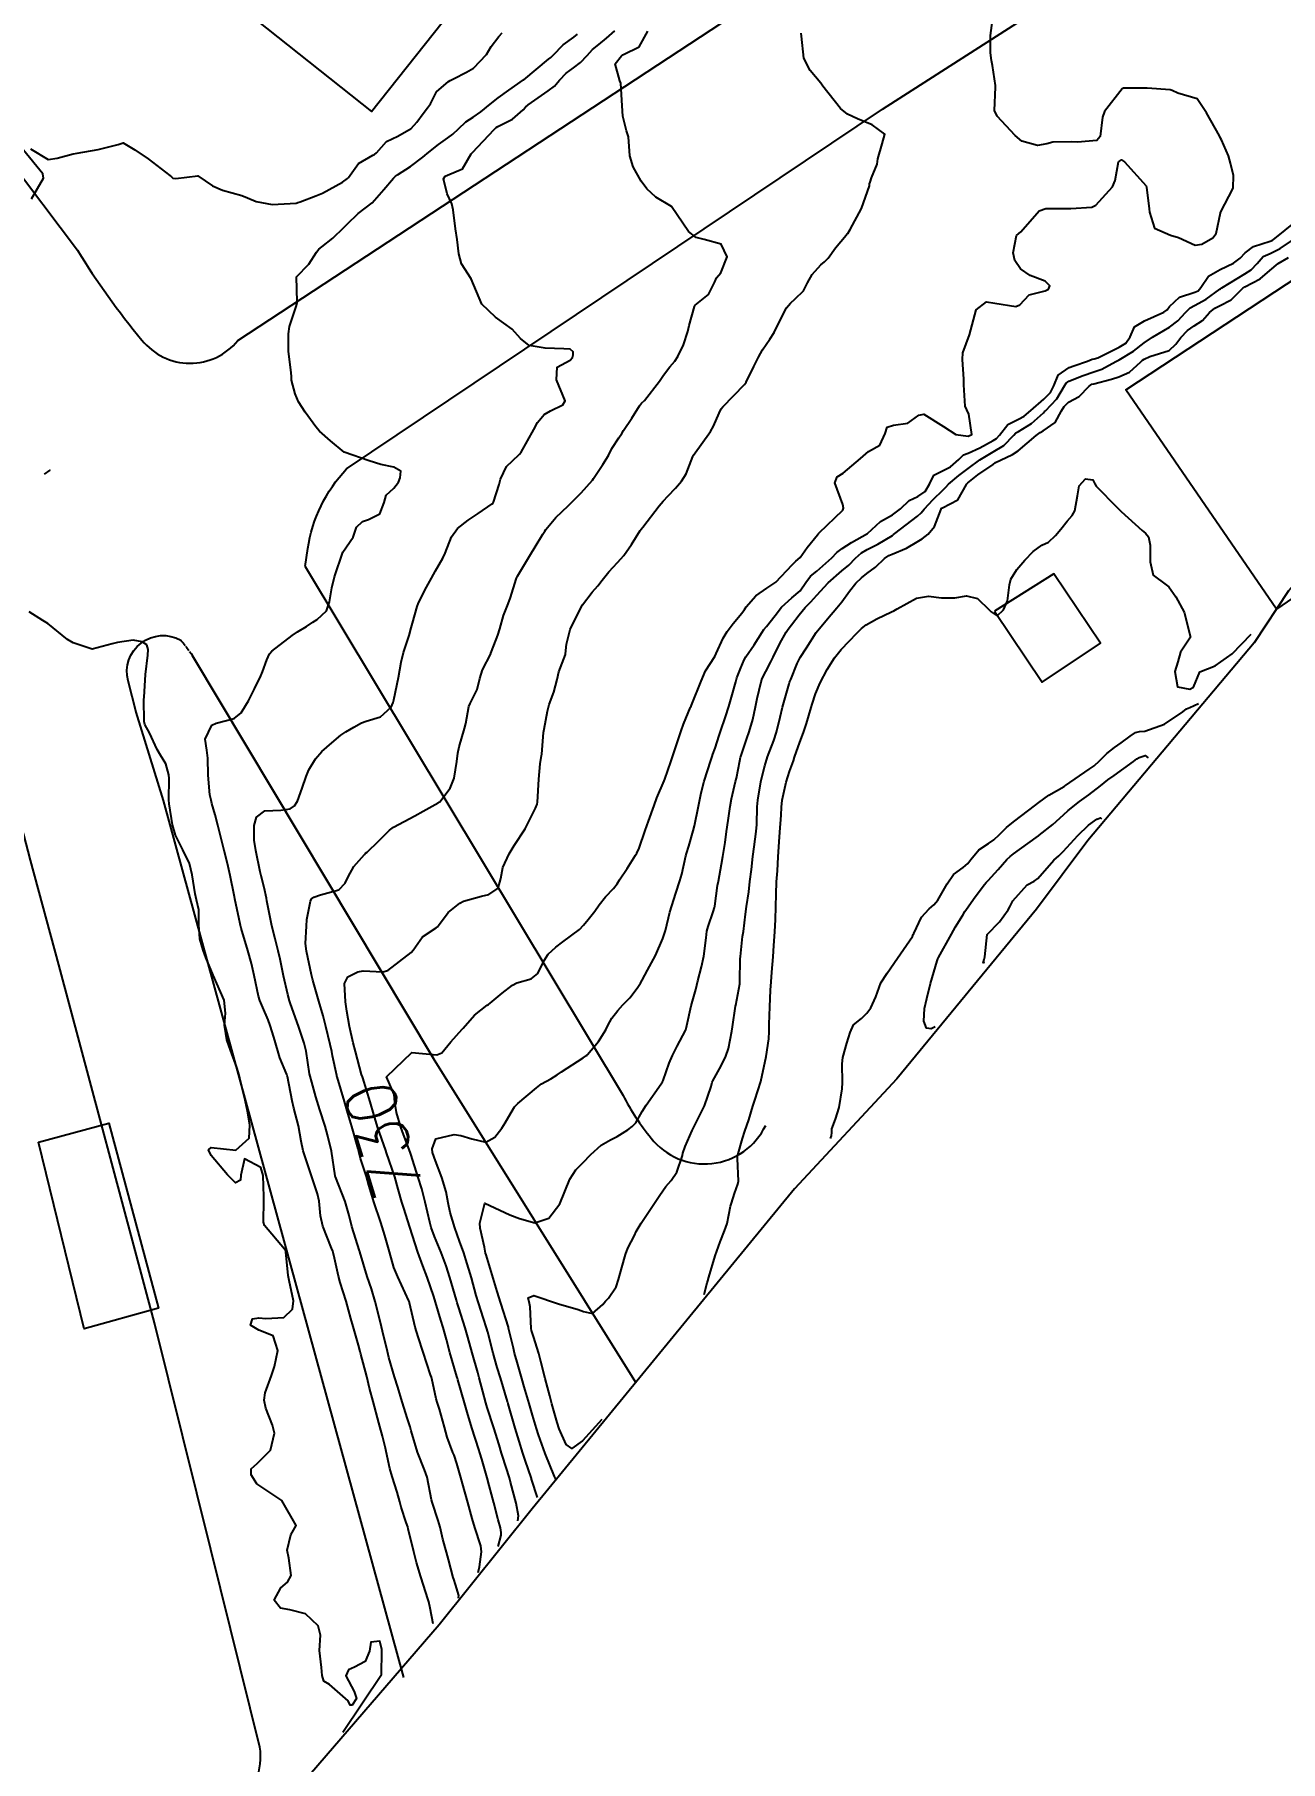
# Model space of a CAD drawing. Header units: metres. Extents: x 307586 to 320046, y 7427249 to 7434250.
# Drawn here: x 313556.4 to 313656.2, y 7432364.5 to 7432502.9 of the extents above; entities that cross this region are included whole.
import ezdxf
from ezdxf.enums import TextEntityAlignment as Align

# ---------------------------------------------------------------- set-up
doc = ezdxf.new("R2010")
doc.units = ezdxf.units.M
doc.header["$MEASUREMENT"] = 0
for name, color, linetype in [('Area', 45, 'Continuous'), ('Cotas', 45, 'Continuous'), ('Curvas de Nivel 1m', 11, 'Continuous'), ('Curvas de Nivel 5m', 15, 'Continuous'), ('Edificações', 30, 'Continuous'), ('Vias Primárias', 230, 'Continuous'), ('Vias Secundárias', 230, 'Continuous')]:
    doc.layers.add(name, color=color, linetype=linetype)
doc.styles.add('Style-STANDARD', font='STANDARD.shx')

msp = doc.modelspace()

# ---------------------------------------------------------------- linework, layer by layer
at = {"layer": 'Area'}
msp.add_polyline3d([(313699.76, 7432508.42, 734.98), (313694.4, 7432501.81, 735.15), (313690.44, 7432498.05, 735.05), (313680.5, 7432485.41, 734.99), (313677.87, 7432482.11, 735.05), (313674.61, 7432478.47, 735.03), (313668.65, 7432471.43, 741.48), (313656.89, 7432458.32, 734.99), (313654.13, 7432454.14, 734.56), (313640.82, 7432438.3, 736.44), (313636.68, 7432432.8, 737.27), (313625.51, 7432419.22, 736.06), (313617.3, 7432410.41, 735.42), (313596.28, 7432384.78, 730.41), (313588.82, 7432375.49, 726.46), (313576.09, 7432360.73, 725.92)], dxfattribs=at)
at = {"layer": 'Curvas de Nivel 1m', "flags": 128}
for points, elevation in [([(313595.13, 7432383.83), (313595.18, 7432384.22), (313595, 7432385.24), (313594.55, 7432386.92), (313594.46, 7432387.25), (313594.41, 7432387.42), (313594.24, 7432387.93), (313593.82, 7432389.25), (313593.62, 7432389.9), (313593.19, 7432391.26), (313592.67, 7432392.89), (313592.56, 7432393.27), (313592.31, 7432394.18), (313592.02, 7432395.27), (313591.91, 7432395.7), (313591.46, 7432397.28), (313591.13, 7432398.52), (313590.91, 7432399.28), (313590.39, 7432400.89), (313590.29, 7432401.19), (313590.26, 7432401.29), (313590.2, 7432401.49), (313589.68, 7432403.3), (313589.38, 7432404.25), (313588.99, 7432405.31), (313588.46, 7432406.59), (313588.19, 7432407.32), (313588.07, 7432407.73), (313587.7, 7432409.33), (313587.42, 7432410.41), (313587.15, 7432411.33), (313586.54, 7432413.18), (313586.49, 7432413.34), (313585.96, 7432414.75), (313585.76, 7432415.35), (313585.41, 7432416.53), (313585.28, 7432417.36), (313585.21, 7432417.97), (313584.61, 7432419.37), (313586.63, 7432421.34), (313588.63, 7432421.14), (313589.03, 7432421.31), (313589.77, 7432422.18), (313590.66, 7432423.19), (313590.71, 7432423.24), (313590.74, 7432423.29), (313591.65, 7432424.31), (313592.68, 7432425.11), (313592.78, 7432425.17), (313592.91, 7432425.27), (313593.88, 7432426.07), (313594.71, 7432426.73), (313595.05, 7432426.9), (313596.19, 7432427.23), (313596.72, 7432427.65), (313597.23, 7432428.71), (313597.56, 7432429.21), (313598.17, 7432429.77), (313598.74, 7432430.19), (313600.07, 7432431.18), (313600.4, 7432431.53), (313600.77, 7432431.99), (313601.29, 7432432.65), (313601.64, 7432433.16), (313602.16, 7432433.79), (313602.8, 7432434.47), (313603.09, 7432434.85), (313603.28, 7432435.15), (313603.88, 7432436.08), (313604.56, 7432437.13), (313604.66, 7432437.3), (313604.84, 7432437.71), (313605.34, 7432439.12), (313605.6, 7432439.86), (313606.04, 7432441.11), (313606.26, 7432441.73), (313606.85, 7432443.1), (313606.9, 7432443.23), (313607.4, 7432444.62), (313607.56, 7432445.09), (313607.89, 7432446.14), (313608.21, 7432447.09), (313608.4, 7432447.64), (313608.97, 7432448.98), (313609.01, 7432449.08), (313609.04, 7432449.14), (313609.82, 7432451.07), (313610.17, 7432451.89), (313610.91, 7432453.05), (313611.03, 7432453.29), (313611.57, 7432454.51), (313611.91, 7432455.04), (313612.39, 7432455.7), (313613.07, 7432456.53), (313613.28, 7432456.82), (313613.43, 7432457.03), (313614.2, 7432457.9), (313615.09, 7432458.52), (313615.81, 7432459), (313617.11, 7432460.39), (313617.41, 7432460.68), (313617.75, 7432460.97), (313618.31, 7432461.78), (313619.14, 7432462.8), (313619.21, 7432462.89), (313619.27, 7432462.96), (313621.16, 7432464.78), (313621.22, 7432464.94), (313621.17, 7432465.22), (313620.54, 7432466.95), (313620.71, 7432467.43), (313621.2, 7432467.73), (313622.59, 7432468.92), (313623.22, 7432469.47), (313624.14, 7432469.98), (313624.57, 7432470.9), (313624.72, 7432471.41), (313625.24, 7432471.58), (313626.37, 7432471.75), (313627.26, 7432472.38), (313627.66, 7432472.45), (313629.24, 7432471.48), (313630.24, 7432470.83), (313631.23, 7432470.69), (313631.5, 7432470.82), (313631.26, 7432472.45), (313631.1, 7432472.82), (313630.98, 7432473.11), (313630.86, 7432474.82), (313630.86, 7432475.26), (313630.77, 7432476.83), (313630.78, 7432477.36), (313631.33, 7432478.82), (313631.86, 7432480.81), (313632.69, 7432481.47), (313633.36, 7432481.35), (313635.04, 7432481.09), (313635.36, 7432481.22), (313636.11, 7432482.02), (313637.38, 7432482.35), (313637.65, 7432482.47), (313637.75, 7432482.74), (313637.39, 7432483.12), (313636.19, 7432483.56), (313635.4, 7432484.09), (313634.95, 7432484.77), (313634.81, 7432485.38), (313635.09, 7432486.77), (313635.28, 7432486.93), (313635.44, 7432487.07), (313636.9, 7432488.75), (313637.45, 7432488.94), (313639.24, 7432488.93), (313639.45, 7432488.93), (313641.13, 7432489.03), (313641.46, 7432489.19), (313642.79, 7432490.68), (313642.99, 7432491.17), (313643.26, 7432492.67), (313643.5, 7432492.83), (313643.74, 7432492.67), (313645.47, 7432490.76), (313645.52, 7432490.65), (313645.72, 7432488.91), (313645.75, 7432488.65), (313646.16, 7432487.36), (313647.43, 7432486.79), (313648.06, 7432486.61), (313649.42, 7432485.99), (313649.94, 7432486.08), (313650.83, 7432486.59), (313651.08, 7432486.94), (313651.44, 7432488.58), (313651.45, 7432488.62), (313652.45, 7432490.57), (313652.49, 7432491.57), (313652.24, 7432492.57), (313652.08, 7432493.14), (313651.52, 7432494.42), (313651.44, 7432494.58), (313651.35, 7432494.76), (313650.32, 7432496.59), (313649.56, 7432497.71), (313648.02, 7432498.17), (313647.57, 7432498.39), (313647.4, 7432498.45), (313645.57, 7432498.58), (313643.66, 7432498.58), (313643.57, 7432498.53), (313642.15, 7432496.69), (313641.99, 7432496.25), (313641.8, 7432494.7), (313641.52, 7432494.38), (313639.98, 7432494.25), (313639.52, 7432494.28), (313638.01, 7432494.24), (313637.52, 7432494.12), (313636.76, 7432493.99), (313635.52, 7432494.33), (313634.99, 7432494.78), (313633.55, 7432496.32), (313633.34, 7432496.79), (313633.41, 7432498.64), (313633.42, 7432498.79), (313633.17, 7432500.38), (313633.09, 7432500.8), (313633, 7432501.41), (313633.01, 7432502.8), (313633.23, 7432504.38)], 731), ([(313556.07, 7432493.72), (313557.49, 7432492.85), (313558.21, 7432492.97), (313559.5, 7432493.3), (313559.81, 7432493.36), (313561.5, 7432493.65), (313563.09, 7432494.05), (313563.51, 7432494.19), (313564.42, 7432493.62), (313565.49, 7432492.9), (313567.25, 7432491.58), (313567.36, 7432491.47), (313567.47, 7432491.36), (313567.71, 7432491.34), (313569.47, 7432491.56), (313570.66, 7432490.74), (313571.46, 7432490.39), (313573, 7432489.97), (313573.46, 7432489.8), (313574.16, 7432489.5), (313575.45, 7432489.25), (313577.36, 7432489.37), (313577.45, 7432489.4), (313577.5, 7432489.41), (313577.67, 7432489.46), (313578.95, 7432489.95), (313579.46, 7432490.15), (313581.08, 7432491.03), (313581.47, 7432491.34), (313581.51, 7432491.37), (313581.55, 7432491.41), (313582.36, 7432492.54), (313583.5, 7432493.2), (313583.63, 7432493.26), (313583.79, 7432493.39), (313584.59, 7432494.3), (313585.52, 7432494.72), (313586.59, 7432495.35), (313587.02, 7432495.86), (313587.54, 7432496.55), (313587.9, 7432496.99), (313588.14, 7432497.33), (313588.62, 7432498.27), (313589.57, 7432499.11), (313589.71, 7432499.18), (313589.96, 7432499.32), (313591.02, 7432499.86), (313591.58, 7432500.17), (313592.62, 7432501.28), (313592.98, 7432501.9), (313593.61, 7432502.7), (313593.87, 7432503.01)], 726), ([(313588.35, 7432375.58), (313588.11, 7432376.81), (313588, 7432377.32), (313587.95, 7432377.49), (313587.35, 7432379.33), (313587.01, 7432380.47), (313586.78, 7432381.33), (313586.34, 7432383.18), (313586.3, 7432383.34), (313586.19, 7432383.69), (313585.77, 7432384.92), (313585.66, 7432385.35), (313585.45, 7432386.12), (313585.06, 7432387.36), (313584.88, 7432388), (313584.58, 7432389.37), (313584.52, 7432389.63), (313584.27, 7432390.61), (313584.07, 7432391.37), (313583.99, 7432391.66), (313583.52, 7432393.38), (313583.25, 7432394.45), (313583.02, 7432395.38), (313582.55, 7432397.18), (313582.5, 7432397.39), (313582.36, 7432397.89), (313581.92, 7432399.39), (313581.75, 7432400.02), (313581.37, 7432401.4), (313580.9, 7432402.92), (313580.76, 7432403.41), (313580.44, 7432404.86), (313580.33, 7432405.3), (313580.3, 7432405.41), (313580.2, 7432405.66), (313579.49, 7432407.42), (313579.31, 7432408.25), (313579.2, 7432409.43), (313579.07, 7432410.01), (313578.6, 7432411.44), (313578.52, 7432411.68), (313577.93, 7432413.45), (313577.77, 7432414.23), (313577.56, 7432415.45), (313577.18, 7432416.86), (313577.03, 7432417.46), (313576.66, 7432419.41), (313576.65, 7432419.46), (313576.61, 7432419.56), (313576.06, 7432420.9), (313575.88, 7432421.47), (313575.58, 7432422.55), (313575.29, 7432423.48), (313575.12, 7432423.94), (313574.68, 7432424.94), (313574.45, 7432425.49), (313574.35, 7432425.83), (313573.99, 7432427.5), (313573.77, 7432428.45), (313573.5, 7432429.5), (313572.96, 7432431.3), (313572.9, 7432431.51), (313572.76, 7432432.14), (313572.47, 7432433.51), (313572.38, 7432433.92), (313572.06, 7432435.52), (313571.86, 7432436.48), (313571.59, 7432437.52), (313571.16, 7432439.22), (313571.08, 7432439.53), (313570.86, 7432440.38), (313570.6, 7432441.27), (313570.54, 7432441.54), (313570.45, 7432441.97), (313570.3, 7432443.54), (313570.28, 7432444.9), (313570.19, 7432445.54), (313570.06, 7432446.42), (313570.6, 7432447.54), (313570.95, 7432447.71), (313572.38, 7432448.09), (313572.96, 7432448.54), (313573.34, 7432449.14), (313573.53, 7432449.5), (313574.02, 7432450.46), (313574.54, 7432451.49), (313574.67, 7432451.82), (313575.01, 7432452.78), (313575.23, 7432453.27), (313575.4, 7432453.48), (313577.04, 7432454.74), (313577.47, 7432455.02), (313578.18, 7432455.45), (313578.69, 7432455.8), (313579.05, 7432456.02), (313579.78, 7432456.72), (313580.02, 7432457.43), (313580.22, 7432458.56), (313580.43, 7432459.42), (313581.11, 7432461.41), (313581.92, 7432462.61), (313582.21, 7432463.4), (313582.67, 7432463.87), (313583.15, 7432464.02), (313584.06, 7432464.47), (313584.42, 7432465.38), (313584.58, 7432465.97), (313585.18, 7432466.54), (313585.56, 7432467), (313585.7, 7432467.36), (313585.74, 7432467.9), (313585.2, 7432468.22), (313584.16, 7432468.42), (313583.21, 7432468.71), (313581.21, 7432469.41), (313580.11, 7432470.32), (313579.23, 7432471.09), (313578.93, 7432471.44), (313578.09, 7432472.61), (313577.55, 7432473.46), (313577.27, 7432474.1), (313577, 7432475.18), (313576.98, 7432475.46), (313576.95, 7432475.81), (313576.74, 7432477.47), (313576.75, 7432478.89), (313576.84, 7432479.47), (313577.35, 7432481.08), (313577.44, 7432481.37), (313577.45, 7432481.46), (313577.38, 7432483.46), (313578.38, 7432484.47), (313578.98, 7432485.44), (313579.17, 7432485.67), (313579.41, 7432485.86), (313580.29, 7432486.56), (313581.18, 7432487.41), (313581.44, 7432487.67), (313582.33, 7432488.52), (313583.45, 7432489.39), (313584.39, 7432490.46), (313585.17, 7432491.37), (313585.32, 7432491.52), (313585.48, 7432491.62), (313586.53, 7432492.31), (313587.5, 7432493.04), (313587.67, 7432493.17), (313587.86, 7432493.34), (313588.77, 7432494.07), (313589.52, 7432494.6), (313589.93, 7432494.9), (313590.36, 7432495.31), (313590.96, 7432495.87), (313591.54, 7432496.25), (313592.16, 7432496.67), (313592.92, 7432497.28), (313593.56, 7432497.8), (313594.4, 7432498.42), (313595.57, 7432499.23), (313595.6, 7432499.25), (313597.59, 7432500.9), (313597.77, 7432501.04), (313597.95, 7432501.22), (313598.77, 7432502.04), (313599.61, 7432502.66), (313599.92, 7432502.9)], 727), ([(313590.36, 7432377.62), (313590.38, 7432377.68), (313590.39, 7432377.83), (313590.13, 7432378.72), (313589.99, 7432379.15), (313589.95, 7432379.29), (313589.58, 7432380.73), (313589.41, 7432381.3), (313589.12, 7432382.35), (313588.89, 7432383.31), (313588.73, 7432383.85), (313588.25, 7432385.32), (313588.21, 7432385.49), (313587.85, 7432387.32), (313587.66, 7432387.9), (313587.09, 7432389.33), (313586.58, 7432391.02), (313586.5, 7432391.34), (313586.28, 7432392), (313585.86, 7432393.35), (313585.5, 7432394.53), (313585.25, 7432395.36), (313584.8, 7432396.91), (313584.68, 7432397.37), (313584.62, 7432397.63), (313584.37, 7432398.67), (313584.2, 7432399.37), (313584.15, 7432399.59), (313583.7, 7432401.38), (313583.39, 7432402.4), (313583.06, 7432403.38), (313582.47, 7432405.36), (313582.46, 7432405.39), (313582.44, 7432405.45), (313581.83, 7432407.4), (313581.6, 7432408.28), (313581.29, 7432409.4), (313580.51, 7432411.37), (313580.5, 7432411.4), (313580.49, 7432411.44), (313580.2, 7432413.42), (313579.87, 7432414.73), (313579.68, 7432415.42), (313579.27, 7432416.74), (313579.04, 7432417.43), (313578.93, 7432417.77), (313578.61, 7432418.95), (313578.48, 7432419.44), (313578.44, 7432419.62), (313578.16, 7432421.44), (313578, 7432422.09), (313577.55, 7432423.45), (313576.91, 7432425.22), (313576.83, 7432425.46), (313576.69, 7432425.98), (313576.35, 7432427.47), (313576.07, 7432428.81), (313575.93, 7432429.47), (313575.69, 7432430.43), (313575.4, 7432431.48), (313575.06, 7432433.21), (313575.02, 7432433.49), (313574.99, 7432433.69), (313574.79, 7432434.55), (313574.57, 7432435.49), (313574.49, 7432435.81), (313574.13, 7432437.5), (313573.99, 7432438.35), (313574, 7432439.5), (313574.18, 7432440.18), (313574.86, 7432440.69), (313576.12, 7432440.73), (313576.87, 7432440.86), (313577.24, 7432441.09), (313577.47, 7432441.45), (313577.83, 7432442.51), (313578.16, 7432443.45), (313578.39, 7432443.96), (313578.92, 7432444.84), (313579.41, 7432445.43), (313580.21, 7432446.14), (313580.94, 7432446.76), (313581.33, 7432447.02), (313581.97, 7432447.4), (313582.61, 7432447.74), (313582.96, 7432447.86), (313584.13, 7432448.21), (313584.97, 7432448.98), (313585.13, 7432449.37), (313585.19, 7432449.59), (313585.55, 7432451.36), (313585.78, 7432452.59), (313585.97, 7432453.36), (313586.41, 7432454.73), (313586.59, 7432455.35), (313586.68, 7432455.71), (313587.07, 7432457.06), (313587.14, 7432457.28), (313587.16, 7432457.34), (313587.82, 7432458.6), (313588.2, 7432459.33), (313588.52, 7432459.9), (313589.11, 7432460.93), (313589.29, 7432461.32), (313589.81, 7432462.63), (313590.29, 7432463.3), (313591.15, 7432463.98), (313591.94, 7432464.49), (313593.08, 7432465.27), (313593.12, 7432465.31), (313593.17, 7432465.42), (313593.62, 7432466.83), (313593.75, 7432467.26), (313594.21, 7432468.26), (313595.21, 7432469.2), (313595.26, 7432469.25), (313595.39, 7432469.42), (313596.42, 7432471.23), (313596.69, 7432471.78), (313597.25, 7432472.42), (313597.74, 7432472.74), (313598.72, 7432473.21), (313598.93, 7432473.54), (313598.22, 7432475.21), (313598.29, 7432476.22), (313599.31, 7432476.78), (313599.52, 7432476.99), (313599.57, 7432477.2), (313599.56, 7432477.45), (313599.32, 7432477.66), (313598.82, 7432477.7), (313597.32, 7432477.75), (313596.03, 7432477.95), (313595.33, 7432478.51), (313594.66, 7432479.26), (313593.34, 7432480.22), (313592.23, 7432481.28), (313591.38, 7432483.29), (313590.6, 7432484.51), (313590.39, 7432485.31), (313590.27, 7432486.46), (313590.13, 7432487.31), (313589.94, 7432488.83), (313589.85, 7432489.32), (313589.46, 7432490.11), (313589.17, 7432491.32), (313589.29, 7432491.51), (313589.48, 7432491.6), (313590.69, 7432492.1), (313591.38, 7432493.3), (313591.44, 7432493.37), (313591.5, 7432493.43), (313593.24, 7432495.27), (313593.39, 7432495.41), (313593.53, 7432495.49), (313594.7, 7432496.09), (313595.55, 7432496.84), (313595.74, 7432497.06), (313595.95, 7432497.24), (313597.56, 7432498.35), (313598.06, 7432498.72), (313598.46, 7432499.21), (313599, 7432499.78), (313599.58, 7432500.21), (313600.15, 7432500.63), (313600.68, 7432501.19), (313601.12, 7432501.66), (313601.61, 7432502.08), (313602.22, 7432502.57), (313602.91, 7432503.16)], 728), ([(313591.95, 7432379.69), (313592.06, 7432380.14), (313592.22, 7432381.34), (313592.16, 7432381.81), (313591.67, 7432383.28), (313591.46, 7432384.01), (313591.12, 7432385.28), (313590.7, 7432386.81), (313590.57, 7432387.29), (313590.24, 7432388.41), (313590.02, 7432389.07), (313589.93, 7432389.29), (313589.47, 7432390.51), (313589.25, 7432391.31), (313588.86, 7432392.75), (313588.67, 7432393.31), (313588.59, 7432393.6), (313588.32, 7432394.84), (313588.2, 7432395.32), (313588.14, 7432395.51), (313587.54, 7432397.33), (313587.14, 7432398.56), (313586.91, 7432399.33), (313586.45, 7432401.28), (313586.44, 7432401.34), (313586.39, 7432401.45), (313585.5, 7432403.35), (313585.19, 7432404.12), (313584.83, 7432405.36), (313584.46, 7432406.68), (313584.25, 7432407.37), (313584.14, 7432407.71), (313583.59, 7432409.38), (313583.19, 7432410.7), (313582.99, 7432411.39), (313582.53, 7432412.85), (313582.38, 7432413.39), (313582.32, 7432413.62), (313581.83, 7432415.4), (313581.51, 7432416.46), (313581.23, 7432417.4), (313580.64, 7432419.38), (313580.63, 7432419.41), (313580.61, 7432419.5), (313580.28, 7432421.06), (313580.21, 7432421.42), (313580.09, 7432421.97), (313579.74, 7432423.42), (313579.52, 7432424.27), (313579.17, 7432425.43), (313578.71, 7432427.12), (313578.63, 7432427.44), (313578.6, 7432427.56), (313578.18, 7432429.45), (313578.12, 7432430.06), (313578.18, 7432431.45), (313578.23, 7432431.98), (313578.51, 7432433.44), (313578.59, 7432433.64), (313578.79, 7432433.78), (313579.32, 7432433.96), (313580.79, 7432434.35), (313581.3, 7432434.9), (313581.53, 7432435.4), (313581.99, 7432436.22), (313582.83, 7432437.19), (313582.93, 7432437.29), (313583.05, 7432437.39), (313583.95, 7432438.27), (313584.85, 7432439.13), (313585.17, 7432439.37), (313586.86, 7432440.29), (313587.55, 7432440.65), (313588.73, 7432441.32), (313588.82, 7432441.38), (313588.87, 7432441.42), (313589.7, 7432442.5), (313590.03, 7432443.3), (313590.24, 7432444.63), (313590.31, 7432445.3), (313590.42, 7432445.81), (313590.86, 7432447.29), (313590.96, 7432447.69), (313591.21, 7432449.05), (313591.3, 7432449.29), (313591.86, 7432450.41), (313592.09, 7432451.28), (313592.29, 7432451.99), (313592.95, 7432453.27), (313592.97, 7432453.32), (313593.02, 7432453.44), (313593.53, 7432454.77), (313593.69, 7432455.26), (313593.99, 7432456.33), (313594.35, 7432457.26), (313594.55, 7432457.78), (313594.98, 7432459.25), (313595.01, 7432459.33), (313595.1, 7432459.49), (313596.15, 7432461.23), (313596.52, 7432461.83), (313597.14, 7432462.84), (313597.28, 7432463.08), (313597.38, 7432463.22), (313598.17, 7432464.19), (313599.16, 7432465.12), (313599.25, 7432465.2), (313600.19, 7432466.17), (313601.1, 7432467.17), (313601.19, 7432467.3), (313601.93, 7432468.44), (313602.38, 7432469.16), (313602.67, 7432469.7), (313603.23, 7432470.56), (313603.46, 7432470.92), (313603.6, 7432471.15), (313604.25, 7432472.14), (313604.87, 7432473.13), (313605.05, 7432473.34), (313605.27, 7432473.55), (313606.49, 7432475.11), (313606.8, 7432475.59), (313607.3, 7432476.24), (313607.7, 7432476.7), (313607.95, 7432477.09), (313608.39, 7432478.02), (313608.75, 7432479.09), (313608.86, 7432479.56), (313609.28, 7432481.08), (313609.3, 7432481.13), (313609.35, 7432481.18), (313610.4, 7432482.04), (313610.91, 7432483.06), (313611.06, 7432483.39), (313611.39, 7432483.77), (313611.91, 7432485.05), (313611.42, 7432486.08), (313610.06, 7432486.44), (313609.43, 7432486.61), (313608.81, 7432487.09), (313607.45, 7432489.1), (313606.18, 7432489.84), (313605.47, 7432490.5), (313605.02, 7432491.13), (313604.36, 7432492.27), (313604.11, 7432493.14), (313603.99, 7432494.67), (313603.84, 7432495.15), (313603.54, 7432496.34), (313603.49, 7432497.15), (313603.38, 7432498.96), (313603.31, 7432499.15), (313602.94, 7432500.52), (313603.43, 7432501.15), (313603.51, 7432501.23), (313603.59, 7432501.27), (313604.85, 7432501.89), (313605.54, 7432503.13)], 729), ([(313556.15, 7432489.72), (313557.12, 7432491.36), (313557.07, 7432491.71), (313555.5, 7432493.61)], 726), ([(313596.69, 7432385.69), (313596.23, 7432387.16), (313596.21, 7432387.22), (313595.71, 7432388.69), (313595.53, 7432389.23), (313595.23, 7432390.2), (313594.92, 7432391.24), (313594.35, 7432393.2), (313594.34, 7432393.25), (313594.33, 7432393.27), (313594.3, 7432393.37), (313593.73, 7432395.26), (313593.48, 7432396.11), (313593.16, 7432397.26), (313592.72, 7432398.92), (313592.62, 7432399.27), (313592.38, 7432400.02), (313591.98, 7432401.27), (313591.8, 7432401.88), (313591.4, 7432403.28), (313590.96, 7432404.76), (313590.79, 7432405.29), (313590.46, 7432406.22), (313590.07, 7432407.3), (313589.71, 7432408.52), (313589.54, 7432409.3), (313589.37, 7432410.17), (313589.03, 7432411.31), (313588.53, 7432412.64), (313588.3, 7432413.32), (313588.25, 7432413.62), (313588.55, 7432414.42), (313590.02, 7432414.76), (313590.56, 7432414.69), (313591.43, 7432414.41), (313592.55, 7432414.14), (313593.27, 7432414.55), (313593.84, 7432415.26), (313594.12, 7432415.71), (313594.58, 7432416.52), (313594.87, 7432416.97), (313595.13, 7432417.24), (313596.61, 7432418.51), (313597.02, 7432418.81), (313597.76, 7432419.21), (313598.29, 7432419.53), (313598.62, 7432419.77), (313600.36, 7432420.9), (313600.63, 7432421.09), (313600.67, 7432421.13), (313600.71, 7432421.17), (313601.6, 7432422.21), (313602.17, 7432423.15), (313602.33, 7432423.49), (313602.67, 7432424.09), (313603.14, 7432424.69), (313603.55, 7432425.14), (313604.11, 7432425.72), (313604.7, 7432426.49), (313604.95, 7432426.88), (313605.08, 7432427.12), (313605.53, 7432427.93), (313606.16, 7432429.11), (313606.75, 7432430.46), (313606.91, 7432430.94), (313606.95, 7432431.1), (313607.31, 7432432.56), (313607.47, 7432433.09), (313607.8, 7432434.08), (313608.12, 7432435.09), (313608.27, 7432435.62), (313608.6, 7432437.08), (313608.64, 7432437.27), (313608.84, 7432437.87), (313609.18, 7432439.08), (313609.28, 7432439.49), (313609.61, 7432441.07), (313609.83, 7432442.13), (313610.07, 7432443.06), (313610.59, 7432444.73), (313610.7, 7432445.05), (313610.76, 7432445.22), (313610.93, 7432445.71), (313611.27, 7432446.73), (313611.37, 7432447.05), (313611.78, 7432448.23), (313612.03, 7432449.04), (313612.24, 7432449.78), (313612.59, 7432451.03), (313612.69, 7432451.34), (313613.01, 7432452.13), (313613.27, 7432452.78), (313613.4, 7432453.03), (313614.06, 7432453.99), (313614.7, 7432455.01), (313614.84, 7432455.22), (313615.05, 7432455.46), (313615.74, 7432456.33), (313616.27, 7432456.99), (313617.08, 7432457.75), (313617.74, 7432458.32), (313618.22, 7432458.97), (313618.58, 7432459.48), (313619.1, 7432459.88), (313620.29, 7432460.94), (313620.68, 7432461.38), (313621.12, 7432461.71), (313621.88, 7432462.18), (313623.14, 7432462.9), (313624.18, 7432463.87), (313625.16, 7432464.39), (313625.8, 7432464.88), (313626.5, 7432465.54), (313627.18, 7432465.87), (313627.77, 7432466.27), (313628.12, 7432466.85), (313628.47, 7432467.58), (313629.2, 7432467.94), (313629.81, 7432468.23), (313630.48, 7432468.83), (313630.84, 7432469.2), (313631.22, 7432469.34), (313632.16, 7432469.75), (313633.23, 7432470.36), (313633.49, 7432470.52), (313633.72, 7432470.79), (313634.4, 7432471.62), (313635.25, 7432472.06), (313635.71, 7432472.31), (313636.24, 7432472.76), (313637.27, 7432473.66), (313637.82, 7432474.2), (313638.08, 7432474.73), (313638.43, 7432475.59), (313639.31, 7432476.21), (313639.69, 7432476.34), (313640.77, 7432476.71), (313641.15, 7432476.86), (313641.31, 7432476.9), (313641.6, 7432476.98), (313643.32, 7432477.82), (313643.85, 7432478.15), (313644.21, 7432478.66), (313644.54, 7432479.46), (313645.35, 7432479.94), (313646.89, 7432480.63), (313647.16, 7432480.82), (313647.36, 7432481.09), (313648.16, 7432481.82), (313649.38, 7432482.23), (313649.64, 7432482.34), (313649.87, 7432482.6), (313650.48, 7432483.5), (313651.4, 7432484.04), (313652.48, 7432484.56), (313653.01, 7432484.95), (313653.42, 7432485.37), (313654.09, 7432485.88), (313655.43, 7432486.32), (313655.58, 7432486.38), (313655.79, 7432486.52), (313657.45, 7432487.86)], 732), ([(313598.16, 7432387.13), (313598.14, 7432387.2), (313598.07, 7432387.37), (313597.33, 7432389.21), (313596.77, 7432390.71), (313596.61, 7432391.22), (313596.29, 7432392.29), (313596.03, 7432393.22), (313595.64, 7432394.55), (313595.44, 7432395.23), (313595.06, 7432396.52), (313594.87, 7432397.24), (313594.77, 7432397.65), (313594.39, 7432399.25), (313594.39, 7432399.27), (313594.37, 7432399.32), (313593.76, 7432401.26), (313593.47, 7432402.19), (313593.14, 7432403.26), (313592.58, 7432405.13), (313592.54, 7432405.27), (313592.45, 7432405.73), (313592.11, 7432407.27), (313592.08, 7432407.67), (313592.49, 7432409.27), (313594.48, 7432408.33), (313595.27, 7432408.03), (313596.48, 7432407.7), (313597.62, 7432408.07), (313598.49, 7432409.2), (313599.29, 7432411.19), (313599.77, 7432411.93), (313600.54, 7432412.72), (313600.76, 7432412.94), (313600.98, 7432413.17), (313601.8, 7432413.91), (313602.55, 7432414.33), (313603.09, 7432414.61), (313603.94, 7432415.14), (313604.3, 7432415.4), (313604.57, 7432415.71), (313605.1, 7432416.61), (313605.41, 7432417.12), (313606.61, 7432418.83), (313606.72, 7432418.99), (313606.78, 7432419.1), (313607.25, 7432420.47), (313607.52, 7432421.09), (313607.9, 7432421.84), (313608.56, 7432423.08), (313608.59, 7432423.15), (313608.67, 7432423.5), (313609.03, 7432425.07), (313609.38, 7432426.39), (313609.56, 7432427.07), (313609.84, 7432428.18), (313610.03, 7432429.06), (313610.21, 7432430.52), (313610.28, 7432431.06), (313610.38, 7432431.43), (313610.78, 7432432.6), (313610.89, 7432432.94), (313610.91, 7432433.05), (313611.14, 7432434.7), (313611.2, 7432435.05), (313611.45, 7432436.42), (313611.56, 7432437.04), (313611.75, 7432438.14), (313611.86, 7432439.04), (313611.98, 7432439.92), (313612.14, 7432441.04), (313612.26, 7432441.66), (313612.57, 7432443.03), (313612.64, 7432443.3), (313612.92, 7432444.69), (313612.97, 7432444.98), (313612.99, 7432445.03), (313613.49, 7432446.48), (313613.67, 7432447.02), (313613.97, 7432448.01), (313614.18, 7432449.02), (313614.32, 7432449.68), (313614.62, 7432451.01), (313614.72, 7432451.29), (313615.01, 7432451.85), (313615.41, 7432452.61), (313615.6, 7432453), (313616.13, 7432454.09), (313616.64, 7432454.99), (313616.79, 7432455.24), (313617.05, 7432455.59), (313617.66, 7432456.38), (313618.16, 7432456.97), (313618.61, 7432457.43), (313619.08, 7432457.95), (313619.99, 7432458.95), (313621.1, 7432459.91), (313621.66, 7432460.37), (313622.19, 7432460.92), (313622.67, 7432461.36), (313623.12, 7432461.62), (313623.98, 7432462.05), (313625.14, 7432462.75), (313625.22, 7432462.81), (313625.33, 7432462.89), (313627.16, 7432464.3), (313627.45, 7432464.57), (313627.69, 7432464.85), (313628.4, 7432465.62), (313629.19, 7432466.37), (313629.42, 7432466.6), (313629.65, 7432466.84), (313630.47, 7432467.55), (313631.21, 7432468.1), (313632.14, 7432468.81), (313633.22, 7432469.45), (313634.07, 7432469.94), (313634.87, 7432470.77), (313635.04, 7432470.97), (313635.24, 7432471.08), (313636.3, 7432471.71), (313637.26, 7432472.57), (313637.34, 7432472.66), (313637.42, 7432472.74), (313638.32, 7432473.68), (313638.95, 7432474.72), (313639.07, 7432474.93), (313639.29, 7432475.1), (313640.43, 7432475.57), (313641.3, 7432475.84), (313641.94, 7432476.06), (313643.04, 7432476.67), (313643.31, 7432476.82), (313644.47, 7432477.51), (313645.33, 7432478.18), (313645.99, 7432478.64), (313647.34, 7432479.44), (313648.02, 7432479.94), (313648.64, 7432480.61), (313649, 7432480.97), (313649.36, 7432481.16), (313650.29, 7432481.67), (313651.38, 7432482.46), (313651.45, 7432482.51), (313651.55, 7432482.58), (313653.39, 7432483.69), (313653.91, 7432484.03), (313654.38, 7432484.54), (313654.87, 7432485.08), (313655.42, 7432485.34), (313656.22, 7432485.72), (313657.37, 7432486.5)], 733), ([(313601.87, 7432391.94), (313600.3, 7432390.23), (313599.46, 7432389.6), (313598.99, 7432389.92), (313598.45, 7432391.2), (313598.28, 7432391.69), (313597.86, 7432393.2), (313597.68, 7432393.83), (313597.31, 7432395.21), (313596.98, 7432396.57), (313596.82, 7432397.22), (313596.37, 7432398.57), (313596.21, 7432399.06), (313596.19, 7432399.22), (313596.12, 7432400.96), (313596.06, 7432401.23), (313595.95, 7432401.68), (313596.4, 7432401.88), (313598.39, 7432401.2), (313599.97, 7432400.75), (313600.39, 7432400.58), (313601.11, 7432400.43), (313601.94, 7432401.15), (313602.15, 7432401.4), (313602.4, 7432401.66), (313603, 7432402.56), (313603.2, 7432403.14), (313603.45, 7432404.12), (313603.75, 7432405.14), (313603.94, 7432405.65), (313604.47, 7432406.68), (313604.62, 7432406.98), (313604.7, 7432407.13), (313605.02, 7432407.67), (313605.97, 7432409.11), (313606.5, 7432409.9), (313606.99, 7432410.61), (313607.41, 7432411.09), (313607.87, 7432411.74), (313608.31, 7432413.08), (313608.36, 7432413.27), (313608.55, 7432413.8), (313609.09, 7432415.07), (313609.59, 7432416.05), (313610.08, 7432417.06), (313610.61, 7432418.61), (313610.71, 7432418.95), (313610.75, 7432419.05), (313611.41, 7432420.26), (313611.8, 7432421.04), (313612.02, 7432421.66), (313612.27, 7432423.03), (313612.32, 7432423.38), (313612.58, 7432425.03), (313612.6, 7432425.12), (313612.69, 7432425.56), (313612.91, 7432426.83), (313612.93, 7432427.03), (313612.94, 7432428.82), (313612.96, 7432429.03), (313613.14, 7432430.63), (313613.2, 7432431.03), (313613.38, 7432432.42), (313613.46, 7432433.02), (313613.63, 7432434.19), (313613.73, 7432435.02), (313613.86, 7432435.98), (313613.97, 7432437.02), (313614.06, 7432437.8), (313614.23, 7432439.02), (313614.28, 7432439.6), (313614.31, 7432441.02), (313614.37, 7432441.53), (313614.61, 7432443.01), (313614.66, 7432443.26), (313614.92, 7432444.3), (313615.13, 7432445.01), (313615.63, 7432446.31), (313615.86, 7432447), (313616.16, 7432448.19), (313616.35, 7432448.99), (313616.86, 7432450.85), (313616.9, 7432450.98), (313616.93, 7432451.05), (313617, 7432451.22), (313617.51, 7432452.48), (313617.76, 7432452.97), (313618.25, 7432453.75), (313619.04, 7432454.96), (313619.94, 7432456.06), (313620.68, 7432456.94), (313621.08, 7432457.42), (313621.72, 7432458.29), (313622.21, 7432458.92), (313622.66, 7432459.35), (313623.1, 7432459.7), (313623.8, 7432460.21), (313624.5, 7432460.9), (313624.87, 7432461.14), (313625.12, 7432461.24), (313626.27, 7432461.72), (313627.13, 7432462.24), (313627.52, 7432462.48), (313628.02, 7432462.85), (313628.53, 7432463.47), (313629.04, 7432464.84), (313629.09, 7432464.92), (313629.16, 7432464.97), (313630.39, 7432465.61), (313631.07, 7432466.82), (313631.12, 7432466.89), (313631.19, 7432466.95), (313632, 7432467.6), (313633.21, 7432468.44), (313633.41, 7432468.58), (313633.8, 7432468.78), (313634.77, 7432469.22), (313635.22, 7432469.52), (313636.66, 7432470.75), (313636.99, 7432470.99), (313637.24, 7432471.13), (313638.19, 7432471.79), (313638.71, 7432472.73), (313638.91, 7432473.08), (313639.27, 7432473.41), (313640.11, 7432473.88), (313640.91, 7432474.7), (313641.14, 7432474.85), (313641.29, 7432474.9), (313642.7, 7432475.27), (313643.29, 7432475.45), (313644.14, 7432475.82), (313645.05, 7432476.65), (313645.19, 7432476.78), (313645.32, 7432476.86), (313645.77, 7432477.09), (313647.32, 7432477.57), (313647.87, 7432478.07), (313648.26, 7432478.61), (313648.79, 7432479.15), (313649.34, 7432479.53), (313649.99, 7432479.95), (313650.57, 7432480.59), (313650.99, 7432480.95), (313651.36, 7432481.15), (313652.3, 7432481.63), (313653.22, 7432482.55), (313653.38, 7432482.66), (313654.62, 7432483.31), (313655.4, 7432483.97), (313656.05, 7432484.52), (313656.9, 7432485.02)], 734), ([(313581.09, 7432366.88), (313584.19, 7432371.52), (313584.23, 7432373.37), (313584.22, 7432373.52), (313584.07, 7432374.17), (313583.35, 7432374.1), (313583.23, 7432373.38), (313582.88, 7432372.55), (313582.04, 7432372.09), (313581.55, 7432371.88), (313581.34, 7432371.4), (313582.02, 7432370.15), (313582.21, 7432369.59), (313581.84, 7432369.06), (313581.68, 7432369.06), (313581.54, 7432369.39), (313580.03, 7432370.7), (313579.58, 7432370.97), (313579.44, 7432371.42), (313579.39, 7432372.07), (313579.23, 7432373.42), (313579.3, 7432374.65), (313579.13, 7432375.42), (313578.1, 7432376.37), (313576.85, 7432376.7), (313576.1, 7432376.83), (313575.61, 7432377.47), (313576.12, 7432378.46), (313576.68, 7432378.9), (313576.97, 7432379.45), (313576.77, 7432380.83), (313576.65, 7432381.46), (313576.93, 7432382.7), (313577.35, 7432383.45), (313576.2, 7432385.46), (313574.22, 7432386.77), (313573.76, 7432387.49), (313573.75, 7432387.99), (313574.24, 7432388.41), (313575.3, 7432389.47), (313575.62, 7432390.83), (313575.47, 7432391.47), (313574.92, 7432392.85), (313574.8, 7432393.48), (313574.89, 7432394.06), (313575.38, 7432395.47), (313575.62, 7432396.19), (313575.88, 7432397.47), (313575.53, 7432398.64), (313574.37, 7432399.08), (313573.7, 7432399.5), (313573.86, 7432400.01), (313574.38, 7432400.08), (313574.92, 7432400.02), (313576.38, 7432400.1), (313577.08, 7432400.76), (313577.16, 7432401.45), (313576.79, 7432403.08), (313576.72, 7432403.46), (313576.53, 7432405.37), (313576.51, 7432405.46), (313576.44, 7432405.58), (313574.83, 7432407.48), (313574.74, 7432407.75), (313574.76, 7432409.49), (313574.77, 7432409.76), (313574.71, 7432411.49), (313574.52, 7432412.12), (313573.22, 7432412.81), (313572.92, 7432411.51), (313572.9, 7432411.11), (313572.51, 7432410.89), (313571.86, 7432411.52), (313570.54, 7432413.07), (313570.34, 7432413.53), (313570.54, 7432413.73), (313572.54, 7432413.51), (313573.59, 7432414.46), (313573.66, 7432415.5), (313573.46, 7432416.62), (313573.27, 7432417.5), (313572.84, 7432419.28), (313572.79, 7432419.51), (313572.62, 7432420.12), (313572.1, 7432421.52), (313571.81, 7432422.35), (313571.62, 7432423.52), (313571.71, 7432424.48), (313571.58, 7432425.52), (313570.71, 7432427.53), (313570.13, 7432428.94), (313569.92, 7432429.54), (313569.64, 7432430.44), (313569.57, 7432431.55), (313569.57, 7432432.75), (313569.38, 7432433.55), (313569.26, 7432434.03), (313569.03, 7432435.56), (313568.82, 7432436.47), (313568.28, 7432437.57), (313567.69, 7432438.73), (313567.44, 7432439.57), (313567.19, 7432441.26), (313567.16, 7432441.58), (313567.19, 7432443.28), (313567.16, 7432443.58), (313566.91, 7432444.44), (313566.48, 7432445.15), (313566.23, 7432445.59), (313565.61, 7432446.93), (313565.24, 7432447.61), (313565.18, 7432447.83), (313565.16, 7432449.61), (313565.17, 7432449.8), (313565.28, 7432451.61), (313565.47, 7432453.15), (313565.5, 7432453.6), (313565.4, 7432453.98), (313565.03, 7432454.22), (313564.29, 7432454.35), (313563.03, 7432454.17), (313562.61, 7432454.06), (313561.02, 7432453.65), (313559.5, 7432454.15), (313559.03, 7432454.41), (313557.47, 7432455.7), (313557.05, 7432455.94), (313555.97, 7432456.63)], 726), ([(313620.19, 7432414.44), (313620.27, 7432414.65), (313620.29, 7432414.93), (313620.29, 7432415.21), (313620.58, 7432416), (313620.87, 7432416.93), (313621.12, 7432418.42), (313621.15, 7432418.92), (313621.13, 7432420.42), (313621.16, 7432420.92), (313621.5, 7432422.07), (313621.76, 7432422.92), (313622.04, 7432423.55), (313622.67, 7432424.06), (313623.1, 7432424.49), (313623.41, 7432424.9), (313623.81, 7432425.78), (313624.21, 7432426.9), (313624.72, 7432427.69), (313625.56, 7432428.88), (313626.75, 7432430.62), (313626.82, 7432430.79), (313626.85, 7432430.86), (313627.47, 7432432.16), (313628.1, 7432432.85), (313628.47, 7432433.16), (313628.79, 7432433.54), (313629.53, 7432434.83), (313630.04, 7432435.6), (313630.82, 7432436.14), (313631.18, 7432436.46), (313631.44, 7432436.8), (313632.08, 7432437.56), (313632.85, 7432438.08), (313633.27, 7432438.37), (313633.72, 7432438.78), (313634.28, 7432439.35), (313634.86, 7432439.8), (313636.09, 7432440.75), (313636.52, 7432441.1), (313636.88, 7432441.36), (313637.69, 7432441.94), (313638.9, 7432442.64), (313638.95, 7432442.67), (313639.03, 7432442.72), (313640.92, 7432444.02), (313641.31, 7432444.3), (313641.75, 7432444.68), (313642.33, 7432445.28), (313642.94, 7432445.76), (313643.47, 7432446.14), (313644.2, 7432446.66), (313644.64, 7432446.97), (313644.96, 7432447.03), (313645.38, 7432447.07), (313646.96, 7432447.64), (313648.42, 7432448.61), (313648.72, 7432448.85), (313648.98, 7432448.97), (313649.68, 7432449.29)], 736), ([(313628.57, 7432423.38), (313628.25, 7432423.22), (313627.88, 7432423.28), (313627.66, 7432423.83), (313627.72, 7432424.85), (313627.9, 7432425.65), (313628.2, 7432426.85), (313628.73, 7432428.67), (313628.79, 7432428.84), (313628.85, 7432428.95), (313629.88, 7432430.82), (313630.19, 7432431.39), (313630.78, 7432432.33), (313630.96, 7432432.63), (313631.07, 7432432.81), (313631.78, 7432433.81), (313632.53, 7432434.79), (313632.65, 7432434.94), (313632.81, 7432435.11), (313633.63, 7432435.98), (313634.31, 7432436.78), (313634.57, 7432437.04), (313634.84, 7432437.25), (313636.67, 7432438.56), (313636.85, 7432438.69), (313636.88, 7432438.71), (313636.92, 7432438.74), (313637.99, 7432439.6), (313638.87, 7432440.37), (313639.24, 7432440.71), (313640.14, 7432441.44), (313640.89, 7432441.97), (313641.81, 7432442.68), (313642.41, 7432443.17), (313642.91, 7432443.53), (313644.48, 7432444.65), (313644.73, 7432444.85), (313644.93, 7432444.97), (313645.4, 7432445.11), (313645.64, 7432444.92)], 737), ([(313632.53, 7432428.53), (313632.43, 7432428.5), (313632.49, 7432428.79), (313632.55, 7432428.98), (313632.75, 7432430.79), (313633.74, 7432431.81), (313634.43, 7432432.77), (313634.55, 7432433), (313634.79, 7432433.48), (313635.94, 7432434.75), (313636.5, 7432435.05), (313636.81, 7432435.28), (313638.08, 7432436.73), (313638.48, 7432437.08), (313638.84, 7432437.42), (313640.01, 7432438.7), (313640.86, 7432439.53), (313641.54, 7432440.02), (313641.83, 7432440.12), (313641.9, 7432440.05)], 738)]:
    msp.add_lwpolyline(points, dxfattribs=dict(at, elevation=elevation))
at = {"layer": 'Curvas de Nivel 5m', "flags": 128}
for points, elevation in [([(313593.54, 7432381.76), (313593.78, 7432382.66), (313593.8, 7432382.88), (313593.73, 7432383.25), (313593.56, 7432383.89), (313593.19, 7432385.26), (313592.83, 7432386.65), (313592.68, 7432387.27), (313592.25, 7432388.77), (313592.09, 7432389.27), (313592.01, 7432389.52), (313591.43, 7432391.28), (313591.07, 7432392.51), (313590.85, 7432393.28), (313590.32, 7432395.1), (313590.28, 7432395.24), (313590.26, 7432395.29), (313590.24, 7432395.37), (313589.69, 7432397.3), (313589.4, 7432398.34), (313589.13, 7432399.31), (313588.95, 7432399.89), (313588.54, 7432401.32), (313588.4, 7432401.79), (313587.87, 7432403.33), (313587.51, 7432404.25), (313587.11, 7432405.33), (313586.47, 7432407.34), (313586, 7432408.86), (313585.84, 7432409.35), (313585.53, 7432410.39), (313585.26, 7432411.36), (313584.61, 7432413.3), (313584.58, 7432413.37), (313584.57, 7432413.4), (313584.54, 7432413.48), (313583.89, 7432415.38), (313583.59, 7432416.37), (313583.28, 7432417.38), (313582.7, 7432419.3), (313582.67, 7432419.39), (313582.61, 7432419.58), (313582.11, 7432421.4), (313581.93, 7432422.11), (313581.64, 7432423.4), (313581.43, 7432424.65), (313581.32, 7432425.4), (313581.24, 7432426.87), (313581.51, 7432427.4), (313582.31, 7432427.8), (313582.72, 7432427.87), (313584.31, 7432427.78), (313584.72, 7432427.89), (313586.58, 7432429.34), (313586.73, 7432429.54), (313587.49, 7432430.59), (313588.57, 7432431.32), (313588.68, 7432431.39), (313588.76, 7432431.49), (313589.54, 7432432.54), (313590.49, 7432433.29), (313590.78, 7432433.44), (313592.21, 7432433.86), (313592.79, 7432433.99), (313593.56, 7432434.5), (313593.76, 7432435.26), (313593.92, 7432436.16), (313594.43, 7432437.25), (313594.58, 7432437.51), (313594.84, 7432437.9), (313595.72, 7432439.24), (313596.54, 7432440.89), (313596.67, 7432441.22), (313596.71, 7432441.39), (313596.8, 7432443.22), (313596.92, 7432444.44), (313597.03, 7432445.11), (313597.04, 7432445.22), (313597.19, 7432446.97), (313597.23, 7432447.22), (313597.51, 7432448.68), (313597.64, 7432449.21), (313598, 7432450.19), (313598.27, 7432451.21), (313598.4, 7432451.81), (313598.94, 7432453.2), (313598.95, 7432453.27), (313599.03, 7432454.03), (313599.32, 7432455.2), (313599.89, 7432456.36), (313600.32, 7432457.18), (313601.08, 7432458.21), (313601.55, 7432458.7), (313601.89, 7432459.16), (313602.41, 7432459.84), (313603.11, 7432460.59), (313603.38, 7432460.87), (313603.61, 7432461.15), (313604.24, 7432462.02), (313604.93, 7432463.13), (313605.02, 7432463.26), (313605.15, 7432463.42), (313606.45, 7432465.11), (313606.77, 7432465.5), (313607.18, 7432465.93), (313607.76, 7432466.52), (313608.25, 7432467.09), (313608.61, 7432467.68), (313609.16, 7432469.08), (313609.18, 7432469.12), (313609.21, 7432469.17), (313610.57, 7432471.06), (313610.81, 7432471.49), (313611.26, 7432472.55), (313611.43, 7432472.89), (313611.56, 7432473.06), (313613.28, 7432474.83), (313613.37, 7432474.94), (313613.43, 7432475.03), (313614.05, 7432476.27), (313614.41, 7432477.02), (313614.73, 7432477.6), (313615.33, 7432478.46), (313615.67, 7432479), (313615.96, 7432479.62), (313616.66, 7432480.99), (313616.98, 7432481.36), (313617.36, 7432481.69), (313618.01, 7432482.34), (313618.35, 7432482.97), (313618.71, 7432483.65), (313619.4, 7432484.41), (313619.7, 7432484.66), (313620, 7432484.95), (313620.58, 7432485.79), (313621.43, 7432486.81), (313621.5, 7432486.87), (313621.56, 7432486.94), (313621.75, 7432487.25), (313622.68, 7432488.92), (313623.3, 7432490.74), (313623.32, 7432490.91), (313623.35, 7432491.04), (313623.48, 7432491.39), (313623.92, 7432492.48), (313623.99, 7432492.91), (313624.32, 7432494.1), (313624.55, 7432494.9), (313623.53, 7432495.63), (313622.36, 7432496.11), (313621.55, 7432496.5), (313620.98, 7432496.95), (313619.57, 7432498.74), (313619.41, 7432498.96), (313618.55, 7432500), (313618.04, 7432500.98), (313617.86, 7432502.74), (313617.83, 7432502.98)], 730), ([(313610.07, 7432401.95), (313610.3, 7432402.87), (313610.32, 7432402.95), (313610.35, 7432403.05), (313610.43, 7432403.33), (313610.93, 7432405.05), (313611.33, 7432406.17), (313611.7, 7432407.04), (313611.89, 7432407.63), (313612.18, 7432409.03), (313612.26, 7432409.27), (313612.5, 7432410.03), (313612.76, 7432410.78), (313612.8, 7432411.03), (313612.72, 7432412.84), (313612.74, 7432413.03), (313613.13, 7432414.45), (313613.32, 7432415.02), (313613.65, 7432415.95), (313613.97, 7432417.02), (313614.11, 7432417.5), (313614.61, 7432419.01), (313615.04, 7432421), (313615.24, 7432422.42), (313615.27, 7432423), (313615.28, 7432423.61), (313615.32, 7432425), (313615.38, 7432426.32), (313615.42, 7432427), (313615.48, 7432427.76), (313615.59, 7432429), (313615.64, 7432429.89), (313615.71, 7432431), (313615.77, 7432431.99), (313615.81, 7432432.99), (313615.82, 7432434.02), (313615.86, 7432434.99), (313615.93, 7432435.88), (313615.99, 7432436.99), (313616.06, 7432438.21), (313616.13, 7432438.99), (313616.22, 7432440.34), (313616.25, 7432440.99), (313616.32, 7432441.55), (313616.64, 7432442.98), (313616.91, 7432443.85), (313617.21, 7432444.68), (313617.31, 7432444.98), (313617.72, 7432446.19), (313618.02, 7432446.97), (313618.25, 7432447.68), (313618.64, 7432448.96), (313618.72, 7432449.22), (313618.98, 7432450.07), (313619.35, 7432450.95), (313619.93, 7432452.02), (313620.5, 7432452.94), (313621.03, 7432453.62), (313621.68, 7432454.28), (313622.3, 7432454.92), (313622.67, 7432455.29), (313623.05, 7432455.59), (313623.91, 7432456.06), (313625.07, 7432456.62), (313625.25, 7432456.71), (313625.54, 7432456.88), (313627.08, 7432457.72), (313628.05, 7432457.88), (313629.08, 7432457.76), (313630.16, 7432457.75), (313631.08, 7432457.9), (313631.97, 7432457.7), (313632.9, 7432456.79), (313633.07, 7432456.63), (313633.55, 7432456.3), (313634.05, 7432456.78), (313634.36, 7432457.5), (313634.53, 7432458.78), (313634.63, 7432459.25), (313635.11, 7432460.03), (313635.76, 7432460.76), (313636.42, 7432461.45), (313637.13, 7432461.97), (313637.66, 7432462.21), (313638.21, 7432462.73), (313638.63, 7432463.25), (313639.15, 7432463.88), (313639.54, 7432464.33), (313639.76, 7432464.71), (313639.97, 7432465.92), (313640.11, 7432466.71), (313640.62, 7432467.29), (313641.2, 7432467.19), (313641.37, 7432466.87), (313641.48, 7432466.7), (313643.17, 7432464.98), (313643.48, 7432464.67), (313645.15, 7432463.15), (313645.43, 7432462.93), (313645.66, 7432462.64), (313645.81, 7432461.96), (313645.8, 7432460.64), (313646.03, 7432459.56), (313647.09, 7432458.8), (313647.29, 7432458.62), (313647.86, 7432457.84), (313648.53, 7432456.61), (313649.04, 7432454.6), (313648.24, 7432453.4), (313648.03, 7432452.61), (313647.77, 7432451.85), (313647.98, 7432450.61), (313648.99, 7432450.44), (313649.28, 7432450.6), (313649.78, 7432451.83), (313651.02, 7432452.3), (313652.38, 7432453.25), (313653.91, 7432454.84)], 735)]:
    msp.add_lwpolyline(points, dxfattribs=dict(at, elevation=elevation))
at = {"layer": 'Edificações'}
for points in [[(313588.24, 7432522.01), (313574.21, 7432503.99), (313583.4, 7432496.7), (313597.72, 7432514.75), (313588.24, 7432522.01)], [(313686.54, 7432502.48), (313698.19, 7432485.87), (313655.92, 7432456.84), (313643.84, 7432474.42), (313686.54, 7432502.48)], [(313633.33, 7432456.69), (313637.15, 7432450.99), (313641.82, 7432454.13), (313638.09, 7432459.67), (313633.33, 7432456.69)], [(313556.7, 7432414.15), (313562.36, 7432415.67), (313566.34, 7432400.85), (313560.38, 7432399.21)]]:
    msp.add_lwpolyline(points, close=True, dxfattribs=at)
at = {"layer": 'Vias Primárias'}
for points in [[(313528.74, 7432532.11), (313548.53, 7432500.54), (313559.83, 7432485.6, 0.035423), (313565, 7432478.39, 0.477109), (313572.69, 7432478.35), (313619.26, 7432508.93, 0.312102), (313622.21, 7432513.98), (313605.91, 7432537.1), (313587.72, 7432563.62), (313565.93, 7432595.62, 0.381997), (313559.5, 7432597.88), (313546.88, 7432582.46), (313528.43, 7432561.47), (313522.18, 7432552.54, 0.2147), (313519.82, 7432544.76)], [(313528.74, 7432532.11), (313548.53, 7432500.54), (313559.83, 7432485.6, 0.035423), (313565, 7432478.39, 0.477109), (313572.69, 7432478.35), (313619.26, 7432508.93, 0.312102), (313622.21, 7432513.98), (313605.91, 7432537.1), (313587.72, 7432563.62), (313565.93, 7432595.62, 0.381997), (313559.5, 7432597.88), (313546.88, 7432582.46), (313528.43, 7432561.47), (313522.18, 7432552.54, 0.2147), (313519.82, 7432544.76)], [(313490.67, 7432391.55), (313524.89, 7432340.73), (313527.86, 7432337.28, 0.55782), (313537.08, 7432335.79), (313570.7, 7432359.68, 0), (313572.53, 7432361.02, 0.282049), (313574.45, 7432365.7), (313570.52, 7432381.53), (313566.02, 7432399.68), (313558.33, 7432428.36), (313556.08, 7432436.74), (313555.53, 7432438.8, 0.570967), (313544.82, 7432441.77), (313528.59, 7432428.83), (313501.6, 7432410.45), (313490.16, 7432402.23, 0.512935), (313487.83, 7432395.76)], [(313490.67, 7432391.55), (313524.89, 7432340.73), (313527.86, 7432337.28, 0.55782), (313537.08, 7432335.79), (313570.7, 7432359.68, 0), (313572.53, 7432361.02, 0.282049), (313574.45, 7432365.7), (313570.52, 7432381.53), (313566.02, 7432399.68), (313558.33, 7432428.36), (313556.08, 7432436.74), (313555.53, 7432438.8, 0.570967), (313544.82, 7432441.77), (313528.59, 7432428.83), (313501.6, 7432410.45), (313490.16, 7432402.23, 0.512935), (313487.83, 7432395.76)]]:
    msp.add_lwpolyline(points, format="xyb", close=True, dxfattribs=at)
msp.add_lwpolyline([(313578.07, 7432460.25), (313578.29, 7432461.69, -0.152822), (313581.4, 7432468.07), (313624.36, 7432496.89), (313655.03, 7432516.55), (313657.39, 7432519.95), (313659.22, 7432524.4), (313670.74, 7432532.25), (313696.43, 7432549.29), (313702.45, 7432552.17), (313710.82, 7432555.05), (313728.89, 7432555.83), (313738.93, 7432556.29)], format="xyb", dxfattribs=at)
msp.add_lwpolyline([(313578.07, 7432460.25), (313578.29, 7432461.69, -0.152822), (313581.4, 7432468.07), (313624.36, 7432496.89), (313655.03, 7432516.55), (313657.39, 7432519.95), (313659.22, 7432524.4), (313670.74, 7432532.25), (313696.43, 7432549.29), (313702.45, 7432552.17), (313710.82, 7432555.05), (313728.89, 7432555.83), (313738.93, 7432556.29)], format="xyb", dxfattribs=at)
msp.add_lwpolyline([(313557.62, 7432467.97), (313557.62, 7432467.97), (313557.17, 7432467.66)], dxfattribs=at)
msp.add_lwpolyline([(313557.62, 7432467.97), (313557.62, 7432467.97), (313557.17, 7432467.66)], dxfattribs=at)
at = {"layer": 'Vias Primárias', "elevation": 726.32}
for points in [[(313585.98, 7432371.28), (313566.72, 7432441.51), (313564.54, 7432448.58), (313564.54, 7432448.58), (313563.89, 7432451.11, -0.659068), (313568.12, 7432454.36, -0.009654), (313568.47, 7432453.92)], [(313585.98, 7432371.28), (313566.72, 7432441.51), (313564.54, 7432448.58), (313564.54, 7432448.58), (313563.89, 7432451.11, -0.659068), (313568.12, 7432454.36, -0.009654), (313568.47, 7432453.92)], [(313568.5, 7432453.88, -0.007481), (313568.76, 7432453.53, -0.007481)], [(313568.5, 7432453.88, -0.007481), (313568.76, 7432453.53, -0.007481)], [(313568.82, 7432453.45, -0.014026), (313569.27, 7432452.77, -0.014026)], [(313568.82, 7432453.45, -0.014026), (313569.27, 7432452.77, -0.014026)]]:
    msp.add_lwpolyline(points, format="xyb", dxfattribs=at)
at = {"layer": 'Vias Secundárias'}
msp.add_lwpolyline([(313578.07, 7432460.25), (313603.56, 7432417.89, 0.050154), (313605.8, 7432414.48, 0.554895), (313614.99, 7432415.49, -0.411298)], format="xyb", dxfattribs=at)
msp.add_lwpolyline([(313578.07, 7432460.25), (313603.56, 7432417.89, 0.050154), (313605.8, 7432414.48, 0.554895), (313614.99, 7432415.49, -0.411298)], format="xyb", dxfattribs=at)
at = {"layer": 'Vias Secundárias', "elevation": 732.39}
msp.add_lwpolyline([(313588.38, 7432420.86), (313569.05, 7432453.11)], close=True, dxfattribs=at)
msp.add_lwpolyline([(313588.38, 7432420.86), (313569.05, 7432453.11)], close=True, dxfattribs=at)
msp.add_lwpolyline([(313604.58, 7432394.9), (313588.38, 7432420.86)], dxfattribs=at)
msp.add_lwpolyline([(313604.58, 7432394.9), (313588.38, 7432420.86)], dxfattribs=at)

# ---------------------------------------------------------------- texts
at = {"layer": 'Cotas', "style": 'Style-STANDARD'}
msp.add_text('730', height=4, rotation=107.1547, dxfattribs=at).set_placement((313584.33, 7432414.32, 730), align=Align.MIDDLE_CENTER)

doc.saveas('drawing.dxf')
